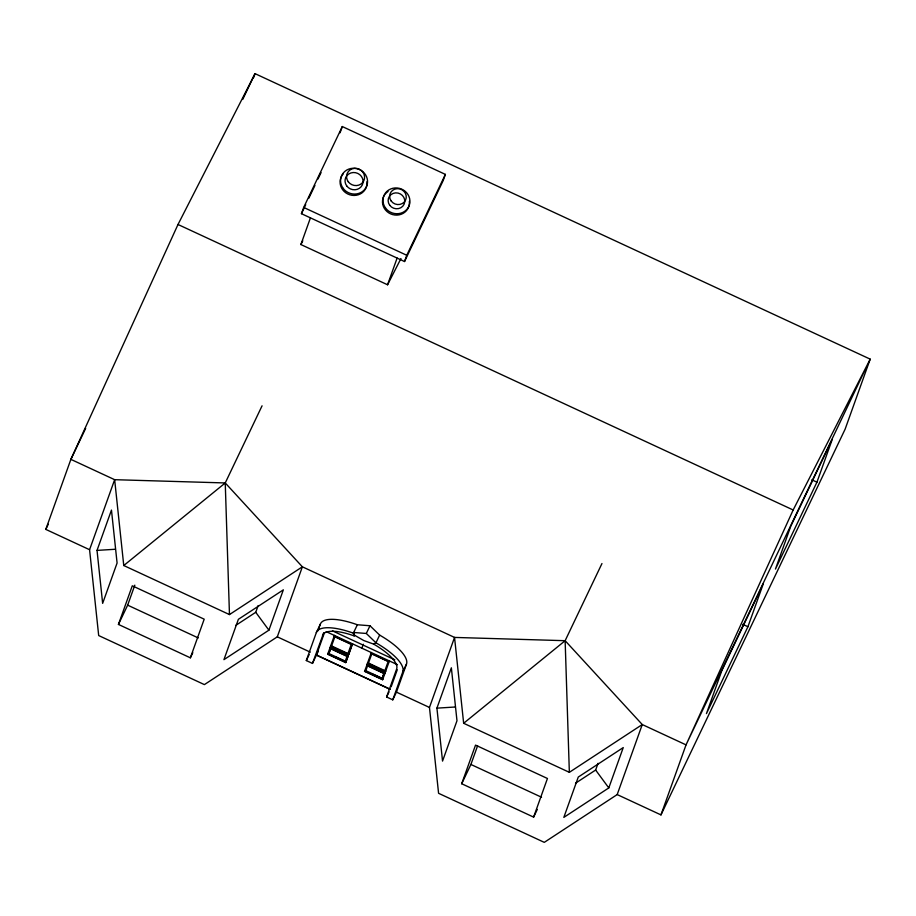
<?xml version="1.0" encoding="UTF-8"?>
<svg xmlns="http://www.w3.org/2000/svg" width="916" height="916" viewBox="0 0 916 916"><rect width="100%" height="100%" fill="white"/><g stroke="black" fill="none" stroke-linecap="round" stroke-linejoin="round"><path stroke-width="1.37" d="M85.657 428.402L70.876 459.363L114.649 479.686L225.244 482.95L302.372 566.809L277.296 636.838L204.394 684.607L98.688 635.555L89.573 549.715L45.8 529.391L70.876 459.363L178.002 224.489L255.037 73.646L870.2 359.141L845.125 429.169L660.963 814.897L617.189 794.573L544.287 842.354L438.581 793.302L429.467 707.45L454.542 637.422L565.138 640.696L642.265 724.545L686.038 744.868L660.963 814.897M253.583 77.688L255.037 73.646L242.717 99.455M89.573 549.715L114.649 479.686L123.763 565.527L229.469 614.579L302.372 566.809L454.542 637.422L463.656 723.274L569.351 772.325L642.265 724.545L617.189 794.573M97.027 550.401L111.466 510.075L117.088 563.019L102.649 603.358L97.027 550.401L115.187 549.268M118.439 624.437L132.282 585.805L204.199 619.182L190.356 657.814L118.439 624.437L127.656 605.155L134.812 585.175M301.444 213.691L303.677 207.44L342.298 126.545L445.382 174.395L443.149 180.647L404.529 261.529L301.444 213.691L305.726 204.703M340.065 132.797L342.298 126.545M400.956 258.541L387.56 284.773L300.883 244.538L310.455 217.802M235.63 625.479L255.747 612.289L258.163 605.568M387.56 284.773L397.132 258.037M268.903 630.174L283.353 589.835L238.378 619.308L223.939 659.646L268.903 630.174L255.747 612.289M404.529 261.529L406.761 255.278L445.382 174.395M318.31 651.162L312.47 663.413L306.31 660.55L316.341 632.544L320.348 624.151A47.495 15.549 25.5 0 1 357.355 624.758L369.995 625.754L379.648 635.097A47.495 15.549 25.5 0 1 406.475 664.123L396.445 692.13L392.758 699.847L386.609 696.984L396.639 668.978A40.716 13.328 25.5 0 0 373.648 644.108L363.778 640.547L354.538 635.235L353.668 632.475L366.308 633.471L375.961 642.814A47.495 15.549 25.5 0 1 402.788 671.829L392.758 699.847M317.966 630.815L320.348 624.151M312.47 663.413L323.692 632.899M390.239 689.393L316.409 655.135L324.436 632.761M327.642 654.242L330.218 647.303L348.263 655.684L345.687 662.612L327.642 654.242L328.008 653.463M330.458 646.364L334.5 635.361L334.122 636.128L352.168 644.509L348.504 654.734L330.458 646.364L330.836 645.597L348.882 653.967L348.504 654.734M330.539 649.089L328.936 653.566L345.332 661.18L344.966 661.959L328.569 654.345L330.573 648.734L346.981 656.348L347.347 655.581L330.939 647.967M344.966 661.959L347.347 655.581M345.687 662.612L348.263 655.684M348.882 653.967L352.546 643.742L352.168 644.509M364.557 671.371L367.133 664.432L385.178 672.813L382.602 679.741L364.557 671.371L364.923 670.604M367.373 663.493L371.404 652.49L371.037 653.268L389.082 661.638L389.449 660.871L385.418 671.875L367.373 663.493L367.74 662.726L385.785 671.096L385.418 671.875M365.473 671.474L367.854 665.096L384.251 672.71L382.247 678.309L381.88 679.088L365.473 671.474L365.839 670.695L382.247 678.309M381.88 679.088L384.251 672.71M391.166 686.782L397.269 669.768M436.921 708.148L451.359 667.81L456.981 720.755L442.543 761.093L436.921 708.148L455.08 707.015M461.698 783.741L475.53 745.109L547.447 778.486L533.616 817.118L461.698 783.741L470.904 764.459L477.591 745.807M575.523 783.214L595.64 770.035L598.056 763.314M608.797 787.92L623.246 747.582L578.271 777.054L563.832 817.393L608.797 787.92L595.64 770.035M747.925 626.727L763.303 583.79L721.808 670.684L706.442 713.621L747.925 626.727L742.796 624.346M816.935 482.182L832.312 439.245L790.817 526.139L775.451 569.076L816.935 482.182L811.805 479.801M793.164 509.983L686.038 744.868L870.2 359.141L793.164 509.983L178.002 224.489M45.8 529.391L48.262 524.238M308.795 198.28L314.932 185.444M317.989 179.021L321.058 172.609M123.763 565.527L225.244 482.95L262.068 405.811M190.356 657.814L192.818 652.673M306.31 660.55L309.173 654.562M330.218 647.303L329.852 648.081L347.897 656.451M328.569 654.345L328.936 653.566M322.501 635.395A40.716 13.328 25.5 0 1 354.217 635.922L353.347 633.151L357.355 624.758M354.217 635.922L354.538 635.235M366.308 633.471L369.995 625.754M363.354 644.257L361.854 648.173L362.232 647.406M379.648 635.097L375.961 642.814L373.648 644.108M367.133 664.432L366.766 665.211L384.8 673.581L385.178 672.813M367.854 665.096L367.476 665.863L383.884 673.478M382.602 679.741L382.968 678.974M386.609 696.984L389.025 691.923M402.788 671.829L406.475 664.123M463.656 723.274L565.138 640.696L601.961 563.546M533.616 817.118L537.303 809.412M300.883 244.538L302.795 240.794M303.677 207.44L406.761 255.278M332.439 630.849L394.807 659.795M326.222 631.639L397.498 664.707M335.748 657.058L346.053 661.844M371.369 673.592L381.674 678.378M277.296 636.838L310.318 652.158M316.478 655.009L390.296 689.279M396.445 692.13L429.467 707.45M127.656 605.155L198.28 637.937M470.904 764.459L541.539 797.241M565.138 640.696L569.351 772.325M225.244 482.95L229.469 614.579M316.341 632.544A47.495 15.549 25.5 0 1 353.347 633.151M409.36 201.383A13.568 12.813 19.7 0 1 392.643 214.607A13.568 12.813 19.7 0 1 384.789 194.593M385.499 193.711A13.568 12.813 19.7 0 1 388.052 191.49M366.973 181.712A13.568 12.813 19.7 0 1 349.683 194.764A13.568 12.813 19.7 0 1 343.099 174.04M334.844 636.792L331.386 646.467L347.794 654.081L351.252 644.406L334.844 636.792M371.759 653.921L368.289 663.596L384.697 671.21L388.166 661.535L371.759 653.921M391.201 201.039A8.381 7.912 19.7 0 0 405.548 200.146A8.381 7.912 19.7 0 0 397.109 188.673A8.381 7.912 19.7 0 0 391.201 201.039M348.252 181.746A9.08 8.576 19.7 0 0 363.801 180.773A9.08 8.576 19.7 0 0 354.652 168.338A9.08 8.576 19.7 0 0 348.252 181.746M343.122 188.318A13.568 12.813 19.7 0 0 366.366 186.864A13.568 12.813 19.7 0 0 352.694 168.269A13.568 12.813 19.7 0 0 343.122 188.318M346.74 185.948A9.08 8.576 19.7 0 0 362.289 184.975A9.08 8.576 19.7 0 0 353.141 172.529A9.08 8.576 19.7 0 0 346.74 185.948M385.51 207.989A13.568 12.813 19.7 0 0 408.754 206.535A13.568 12.813 19.7 0 0 395.082 187.952A13.568 12.813 19.7 0 0 385.51 207.989M389.701 205.241A8.381 7.912 19.7 0 0 404.048 204.348A8.381 7.912 19.7 0 0 395.609 192.875A8.381 7.912 19.7 0 0 389.701 205.241"/></g></svg>
